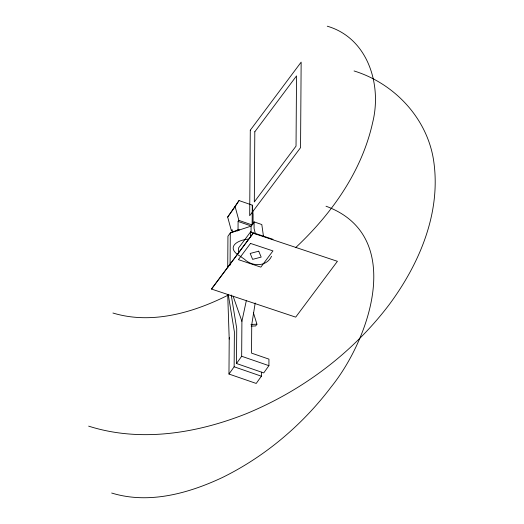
<?xml version="1.0" encoding="UTF-8"?>
<svg xmlns="http://www.w3.org/2000/svg" width="524" height="524" viewBox="0 0 524 524"><rect width="100%" height="100%" fill="white"/><g stroke="black" fill="none" stroke-linecap="round" stroke-linejoin="round"><path stroke-width="0.79" d="M227.73 267.718L227.947 236.239L230.298 232.951L238.04 229.82L239.56 229.951M261.411 372.119L261.384 376.206L256.21 383.45L228.968 374.044L229.211 339.087L227.711 294.383M230.075 265.236L230.298 232.951L251.088 226.132L254.114 221.888L261.803 224.547L263.493 236.507M232.158 232.027L232.171 229.741L231.412 230.815L227.671 217.074L239.003 200.561L252.28 205.146L253.105 214.637L253.04 224.18M228.968 374.044L234.143 366.793L234.385 331.843L228.228 294.311M255.195 302.983L251.736 324.703L251.533 353.117L268.95 359.137L268.904 365.673L263.729 372.918L236.494 363.505L236.737 328.555L231.228 295.012M239.003 200.561L235.125 206.633L238.865 220.375L238.099 221.449L238.04 229.82L237.13 231.097M238.44 253.478L238.479 248.088L250.603 231.87L273.043 239.357M236.494 363.505L241.669 356.261L241.911 321.31L246.306 300.763M250.564 237.261L250.603 231.87M251.042 232.669L251.088 226.132M252.28 205.146L252.142 224.966L238.865 220.375M254.114 221.888L254.068 228.431L255.411 233.933M254.808 131.734L254.317 201.93L296.034 146.104L296.525 75.908L254.802 131.793M229.211 339.087L229.368 337.469M271.537 256.269C266.611 266.945 252.175 266.821 244.492 259.249A94.726 63.018 0.4 0 1 240.582 256.452C225.34 247.898 236.514 240.051 248.389 239.134M227.671 217.074L235.125 206.633M253.367 312.586L256.924 324.199L255.679 325.948L251.186 326.118M211.526 289.058L253.243 233.232M295.562 247.708C331.633 213.916 361.887 171.381 372.669 122.472C382.101 84.737 367.9 37.99 327.264 26.2M228.543 294.927C193.487 312.651 151.803 324.841 112.935 313.018M250.931 324.435L256.924 324.199M111.678 493.032C148.737 504.455 188.45 493.47 222.418 477.502C265.105 456.483 302.387 424.971 331.063 387.066C370.18 338.72 405.674 235.394 326.007 206.214M88.654 426.143C140.38 442.642 196.736 433.355 246.234 413.731C302.309 390.616 352.58 352.999 389.247 304.562C419.174 264.155 440.815 213.733 433.911 162.578C428.291 119.472 395.096 83.617 354.073 70.956M238.099 221.449L250.171 225.615M241.669 356.261L268.904 365.673M234.143 366.793L261.384 376.206M233.114 296.171L241.911 321.31M250.289 130.194L249.686 215.705L300.553 147.637L301.149 62.133L250.289 130.194M253.171 233.206L211.454 289.038L295.693 317.138L337.41 261.312L253.171 233.206M250.518 243.424L238.4 259.642L260.841 267.129L272.958 250.911L250.518 243.424M258.732 251.193L250.184 253.439L252.627 259.36L261.175 257.107L258.732 251.193"/></g></svg>
